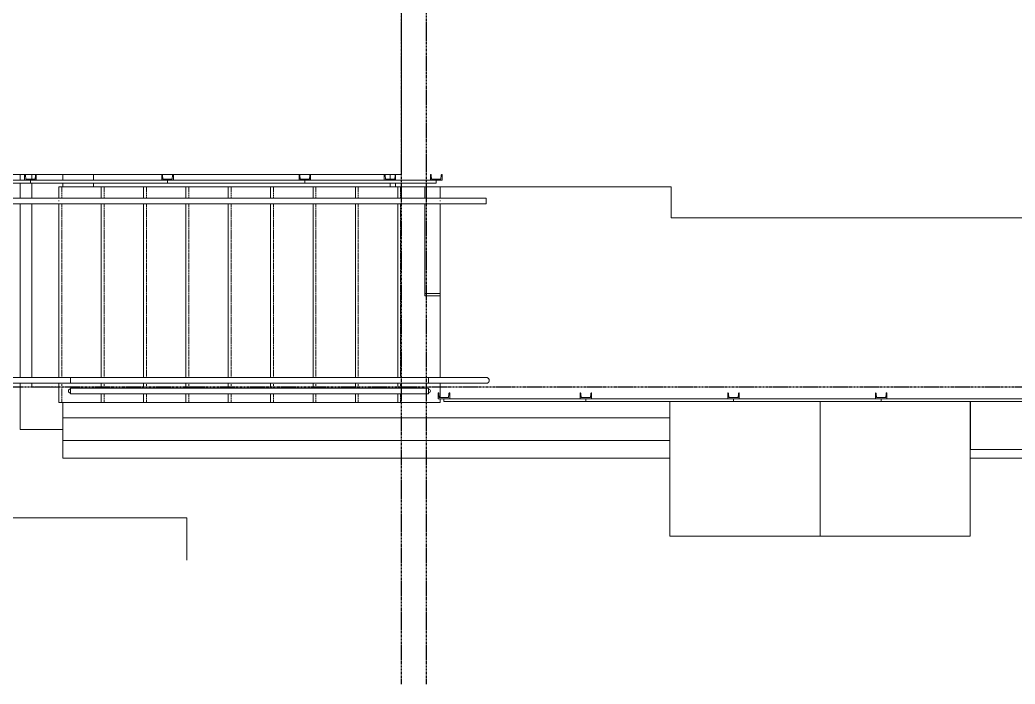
# Model space of a CAD drawing. Header units: inches. Extents: x -4058 to -1781, y 9814 to 12264.
# Drawn here: x -3928.4 to -3670, y 9814 to 9986.6 of the extents above; entities that cross this region are included whole.
import ezdxf

# ---------------------------------------------------------------- set-up
doc = ezdxf.new("R2010")
doc.units = ezdxf.units.IN
doc.header["$MEASUREMENT"] = 0
doc.linetypes.add('Grid Line 1_2_', pattern=[0.875, 0.5, -0.125, 0.125, -0.125])
doc.linetypes.add('Overhead 1_16_', pattern=[0.101562, 0.0625, -0.039062])
for name, color, linetype, lineweight in [('0-1', 7, 'Continuous', 5), ('0-2', 7, 'Continuous', 9), ('A-FLOR-1', 7, 'Continuous', 9), ('A-FLOR-HRAL-1', 7, 'Continuous', 9), ('A-GLAZ-CURT-1', 7, 'Continuous', 9), ('A-GLAZ-CWMG-1', 7, 'Continuous', 9), ('E-ELEC-EQPM-1', 7, 'Continuous', 9), ('S-BEAM-1', 7, 'Continuous', 9), ('S-FNDN-1', 7, 'Continuous', 9), ('S-GRID-1', 1, 'Grid Line 1_2_', 30), ('S-STRS-1', 7, 'Continuous', 9), ('S-STRS-2', 7, 'Overhead 1_16_', 9)]:
    doc.layers.add(name, color=color, linetype=linetype, lineweight=lineweight)

# ---------------------------------------------------------------- blocks, each defined once
blk = doc.blocks.new('Basic Wall _ 3_ XPS - UNDER XPS - ___-2659087-UNIT PLANS - 1ST FLOOR')
at = {"layer": 'S-FNDN-1'}
for p, q in [((-3917.32, 9883.25), (-3917.32, 9887.19)), ((-3917.32, 9877.28), (-3917.32, 9883.25)), ((-3759.65, 9883.25), (-3917.32, 9883.25)), ((-3681.62, 9883.25), (-3681.65, 9883.25)), ((-3917.32, 9872.69), (-3917.32, 9877.28)), ((-3759.65, 9877.28), (-3917.32, 9877.28)), ((-3681.62, 9877.28), (-3681.65, 9877.28)), ((-3759.65, 9872.69), (-3917.32, 9872.69)), ((-1924.82, 9872.69), (-3681.65, 9872.69))]:
    blk.add_line(p, q, dxfattribs=at)
blk = doc.blocks.new('Rectangular Mullion - RAILING POST-2680134-UNIT PLANS - 1ST FLOOR')
at = {"layer": 'A-GLAZ-CWMG-1'}
for p, q in [((-3, -1.5), (-3, 0)), ((0, 0), (0, -1.5)), ((0, -1.5), (-3, -1.5)), ((-2.79, -0.21), (-2.72, -1.18)), ((-2.72, -1.18), (-0.28, -1.18)), ((-0.28, -1.18), (-0.21, -0.21))]:
    blk.add_line(p, q, dxfattribs=at)
for centre, start, end in [((-3, -0.21), 359.472, 90), ((0, -0.21), 90, 180.528)]:
    blk.add_arc(centre, 0.21, start, end, dxfattribs=at)
blk = doc.blocks.new('Railing - 1_-2854140-UNIT PLANS - 1ST FLOOR')
at = {"layer": 'A-FLOR-HRAL-1'}
for p, q in [((2, 11), (2, 0)), ((3.5, 0), (3.5, 11))]:
    blk.add_line(p, q, dxfattribs=at)
at = {"layer": 'A-FLOR-HRAL-1', "flags": 128}
for points in [[(2, 15), (2, 15.03), (2, 15.06), (2.01, 15.09), (2.01, 15.12), (2.01, 15.15), (2.02, 15.18), (2.03, 15.21), (2.04, 15.24), (2.05, 15.26), (2.06, 15.29), (2.07, 15.32), (2.08, 15.35), (2.1, 15.37), (2.11, 15.4), (2.13, 15.42), (2.15, 15.45), (2.17, 15.47), (2.19, 15.49), (2.21, 15.52), (2.23, 15.54), (2.25, 15.56), (2.27, 15.58), (2.3, 15.6), (2.32, 15.61), (2.34, 15.63), (2.37, 15.65), (2.4, 15.66), (2.42, 15.68), (2.45, 15.69), (2.48, 15.7), (2.51, 15.71), (2.53, 15.72), (2.56, 15.73), (2.59, 15.73), (2.62, 15.74), (2.65, 15.74), (2.68, 15.75), (2.71, 15.75), (2.74, 15.75)], [(2.75, 15.75), (2.78, 15.75), (2.81, 15.75), (2.84, 15.74), (2.87, 15.74), (2.9, 15.74), (2.93, 15.73), (2.96, 15.72), (2.99, 15.71), (3.01, 15.7), (3.04, 15.69), (3.07, 15.68), (3.1, 15.67), (3.12, 15.65), (3.15, 15.64), (3.17, 15.62), (3.2, 15.6), (3.22, 15.58), (3.24, 15.56), (3.27, 15.54), (3.29, 15.52), (3.31, 15.5), (3.33, 15.48), (3.35, 15.45), (3.36, 15.43), (3.38, 15.41), (3.4, 15.38), (3.41, 15.35), (3.43, 15.33), (3.44, 15.3), (3.45, 15.27), (3.46, 15.24), (3.47, 15.22), (3.48, 15.19), (3.48, 15.16), (3.49, 15.13), (3.49, 15.1), (3.5, 15.07), (3.5, 15.04), (3.5, 15.01)], [(2, 15), (2, 15), (2, 14.99), (2, 14.97), (2, 14.95), (2, 14.92), (2, 14.89), (2, 14.84), (2, 14.8), (2, 14.74), (2, 14.68), (2, 14.62), (2, 14.55), (2, 14.47), (2, 14.39), (2, 14.3), (2, 14.21), (2, 14.11), (2, 14.01), (2, 13.9), (2, 13.79), (2, 13.67), (2, 13.55), (2, 13.42), (2, 13.29), (2, 13.16), (2, 13.02), (2, 12.89), (2, 12.74), (2, 12.6), (2, 12.45), (2, 12.3), (2, 12.15), (2, 11.99), (2, 11.84), (2, 11.68), (2, 11.52), (2, 11.36), (2, 11.2), (2, 11.04), (2, 11)], [(2, 14.5), (2, 14.53), (2, 14.6), (2, 14.67), (2, 14.73), (2, 14.78), (2, 14.83), (2, 14.87), (2, 14.91), (2, 14.94), (2, 14.97), (2, 14.98), (2, 14.99), (2, 15)], [(2, 11), (2, 11.16), (2, 11.32), (2, 11.48), (2, 11.64), (2, 11.79), (2, 11.95), (2, 12.11), (2, 12.26), (2, 12.41), (2, 12.56), (2, 12.7), (2, 12.85), (2, 12.94)], [(3.5, 11), (3.5, 11.16), (3.5, 11.32), (3.5, 11.48), (3.5, 11.64), (3.5, 11.79), (3.5, 11.95), (3.5, 12.11), (3.5, 12.26), (3.5, 12.41), (3.5, 12.56), (3.5, 12.7), (3.5, 12.85), (3.5, 12.99), (3.5, 13.12), (3.5, 13.26), (3.5, 13.39), (3.5, 13.52), (3.5, 13.64), (3.5, 13.76), (3.5, 13.87), (3.5, 13.98), (3.5, 14.08), (3.5, 14.18), (3.5, 14.28), (3.5, 14.37), (3.5, 14.45), (3.5, 14.53), (3.5, 14.6), (3.5, 14.67), (3.5, 14.73), (3.5, 14.78), (3.5, 14.83), (3.5, 14.87), (3.5, 14.91), (3.5, 14.94), (3.5, 14.97), (3.5, 14.98), (3.5, 14.99), (3.5, 15), (3.5, 15)], [(3.5, 15), (3.5, 14.99), (3.5, 14.97), (3.5, 14.95), (3.5, 14.92), (3.5, 14.89), (3.5, 14.84), (3.5, 14.8), (3.5, 14.74), (3.5, 14.68), (3.5, 14.62), (3.5, 14.55), (3.5, 14.52)], [(3.5, 14.07), (3.5, 14.01), (3.5, 13.9), (3.5, 13.79), (3.5, 13.67), (3.5, 13.55), (3.5, 13.42), (3.5, 13.29), (3.5, 13.16), (3.5, 13.02), (3.5, 12.89), (3.5, 12.74), (3.5, 12.6), (3.5, 12.45), (3.5, 12.3), (3.5, 12.15), (3.5, 11.99), (3.5, 11.84), (3.5, 11.68), (3.5, 11.52), (3.5, 11.36), (3.5, 11.2), (3.5, 11.04), (3.5, 11)]]:
    blk.add_lwpolyline(points, dxfattribs=at)
at = {"layer": 'A-FLOR-HRAL-1'}
blk.add_arc((0, 0), 0.5, 360, 180, dxfattribs=at)
blk = doc.blocks.new('Railing - 1_-2854104-UNIT PLANS - 1ST FLOOR')
at = {"layer": 'A-FLOR-HRAL-1'}
for p, q in [((2, 0), (2, -11)), ((2, 0), (2.75, 0)), ((2.75, 0), (3.5, 0)), ((3.5, -11), (3.5, 0))]:
    blk.add_line(p, q, dxfattribs=at)
at = {"layer": 'A-FLOR-HRAL-1', "flags": 128}
for points in [[(2, -12.94), (2, -12.89), (2, -12.74), (2, -12.6), (2, -12.45), (2, -12.3), (2, -12.15), (2, -11.99), (2, -11.84), (2, -11.68), (2, -11.52), (2, -11.36), (2, -11.2), (2, -11.04), (2, -11)], [(2, -11), (2, -11.16), (2, -11.32), (2, -11.48), (2, -11.64), (2, -11.79), (2, -11.95), (2, -12.11), (2, -12.26), (2, -12.41), (2, -12.56), (2, -12.7), (2, -12.85), (2, -12.99), (2, -13.12), (2, -13.26), (2, -13.39), (2, -13.52), (2, -13.64), (2, -13.76), (2, -13.87), (2, -13.98), (2, -14.08), (2, -14.18), (2, -14.28), (2, -14.37), (2, -14.45), (2, -14.53), (2, -14.6), (2, -14.67), (2, -14.73), (2, -14.78), (2, -14.83), (2, -14.87), (2, -14.91), (2, -14.94), (2, -14.97), (2, -14.98), (2, -14.99), (2, -15), (2, -15)], [(3.5, -11), (3.5, -11.16), (3.5, -11.32), (3.5, -11.48), (3.5, -11.64), (3.5, -11.79), (3.5, -11.95), (3.5, -12.11), (3.5, -12.26), (3.5, -12.41), (3.5, -12.56), (3.5, -12.7), (3.5, -12.85)], [(3.5, -15), (3.5, -15), (3.5, -14.99), (3.5, -14.97), (3.5, -14.95), (3.5, -14.92), (3.5, -14.89), (3.5, -14.84), (3.5, -14.8), (3.5, -14.74), (3.5, -14.68), (3.5, -14.62), (3.5, -14.55), (3.5, -14.47), (3.5, -14.39), (3.5, -14.3), (3.5, -14.21), (3.5, -14.11), (3.5, -14.01), (3.5, -13.9), (3.5, -13.79), (3.5, -13.67), (3.5, -13.55), (3.5, -13.42), (3.5, -13.29), (3.5, -13.16), (3.5, -13.02), (3.5, -12.89), (3.5, -12.74), (3.5, -12.6), (3.5, -12.45), (3.5, -12.3), (3.5, -12.15), (3.5, -11.99), (3.5, -11.84), (3.5, -11.68), (3.5, -11.52), (3.5, -11.36), (3.5, -11.2), (3.5, -11.04), (3.5, -11)], [(2, -15), (2, -14.99), (2, -14.97), (2, -14.95), (2, -14.92), (2, -14.89), (2, -14.84), (2, -14.8), (2, -14.74), (2, -14.68), (2, -14.62), (2, -14.55), (2, -14.5)], [(2.75, -15.75), (2.72, -15.75), (2.69, -15.75), (2.66, -15.74), (2.63, -15.74), (2.6, -15.74), (2.57, -15.73), (2.54, -15.72), (2.51, -15.71), (2.49, -15.7), (2.46, -15.69), (2.43, -15.68), (2.4, -15.67), (2.38, -15.65), (2.35, -15.64), (2.33, -15.62), (2.3, -15.6), (2.28, -15.58), (2.26, -15.56), (2.23, -15.54), (2.21, -15.52), (2.19, -15.5), (2.17, -15.48), (2.15, -15.45), (2.14, -15.43), (2.12, -15.41), (2.1, -15.38), (2.09, -15.35), (2.07, -15.33), (2.06, -15.3), (2.05, -15.27), (2.04, -15.24), (2.03, -15.22), (2.02, -15.19), (2.02, -15.16), (2.01, -15.13), (2.01, -15.1), (2, -15.07), (2, -15.04), (2, -15.01)], [(3.5, -15), (3.5, -15.03), (3.5, -15.06), (3.49, -15.09), (3.49, -15.12), (3.49, -15.15), (3.48, -15.18), (3.47, -15.21), (3.46, -15.24), (3.45, -15.26), (3.44, -15.29), (3.43, -15.32), (3.42, -15.35), (3.4, -15.37), (3.39, -15.4), (3.37, -15.42), (3.35, -15.45), (3.33, -15.47), (3.31, -15.49), (3.29, -15.52), (3.27, -15.54), (3.25, -15.56), (3.23, -15.58), (3.2, -15.6), (3.18, -15.61), (3.16, -15.63), (3.13, -15.65), (3.1, -15.66), (3.08, -15.68), (3.05, -15.69), (3.02, -15.7), (2.99, -15.71), (2.97, -15.72), (2.94, -15.73), (2.91, -15.73), (2.88, -15.74), (2.85, -15.74), (2.82, -15.75), (2.79, -15.75), (2.76, -15.75)], [(3.5, -13.54), (3.5, -13.64), (3.5, -13.76), (3.5, -13.87), (3.5, -13.98), (3.5, -14.08), (3.5, -14.18), (3.5, -14.28), (3.5, -14.37), (3.5, -14.45), (3.5, -14.53), (3.5, -14.6), (3.5, -14.67), (3.5, -14.73), (3.5, -14.78), (3.5, -14.83), (3.5, -14.87), (3.5, -14.91), (3.5, -14.94), (3.5, -14.97), (3.5, -14.98), (3.5, -14.99), (3.5, -15)]]:
    blk.add_lwpolyline(points, dxfattribs=at)
at = {"layer": 'A-FLOR-HRAL-1'}
blk.add_arc((0, 0), 0.5, 180, 360, dxfattribs=at)
blk = doc.blocks.new('Railing - Railing-2829184-UNIT PLANS - 1ST FLOOR')
at = {"layer": 'A-FLOR-HRAL-1'}
for p, q in [((-3822.32, 9893.69), (-3915.32, 9893.69)), ((-3822.32, 9892.19), (-3915.32, 9892.19)), ((-3822.32, 9893.69), (-3822.32, 9892.19)), ((-3915.32, 9889.44), (-3915.32, 9890.94)), ((-3822.32, 9890.94), (-3915.32, 9890.94)), ((-3822.32, 9889.44), (-3915.32, 9889.44)), ((-3822.32, 9890.94), (-3822.32, 9889.44))]:
    blk.add_line(p, q, dxfattribs=at)
at = {"extrusion": (0, 0, -1), "zscale": -1, "rotation": 90.00000000000061}
for name, p in [('Railing - 1_-2854104-UNIT PLANS - 1ST FLOOR', (3915.32, 9890.19)), ('Railing - 1_-2854140-UNIT PLANS - 1ST FLOOR', (3822.32, 9890.19))]:
    blk.add_blockref(name, p, dxfattribs=at)
blk = doc.blocks.new('Top Rail Type - Top Rail_Internal_-2831824-UNIT PLANS - 1ST FLOOR')
at = {"layer": 'A-FLOR-HRAL-1'}
for p, q in [((-3918.3, 9940.31), (-3930.32, 9940.31)), ((-3930.32, 9939.47), (-3930.32, 9939.66)), ((-3930.32, 9938.81), (-3918.3, 9938.81)), ((-3819.11, 9940.31), (-3918.11, 9940.31)), ((-3918.11, 9938.81), (-3819.11, 9938.81)), ((-3807.32, 9940.31), (-3819.11, 9940.31)), ((-3819.11, 9938.81), (-3807.32, 9938.81)), ((-3807.32, 9939.66), (-3807.32, 9939.47))]:
    blk.add_line(p, q, dxfattribs=at)
for points in [[(-3918.32, 9939.49), (-3918.32, 9939.51), (-3918.32, 9939.56), (-3918.32, 9939.62), (-3918.32, 9939.64)], [(-3819.32, 9939.49), (-3819.32, 9939.51), (-3819.32, 9939.56), (-3819.32, 9939.62), (-3819.32, 9939.64)]]:
    blk.add_open_spline(points, degree=3, dxfattribs=at)
blk = doc.blocks.new('Top Rail Type - Top Rail_Internal_-V13-UNIT PLANS - 1ST FLOOR')
at = {"layer": 'A-FLOR-HRAL-1'}
for p, q in [((-3930.32, 9940.31), (-3930.32, 9938.81)), ((-3930.32, 9940.31), (-3918.32, 9940.31)), ((-3930.32, 9938.81), (-3918.32, 9938.81)), ((-3918.32, 9940.31), (-3819.32, 9940.31)), ((-3918.32, 9938.81), (-3819.32, 9938.81)), ((-3819.32, 9940.31), (-3807.32, 9940.31)), ((-3819.32, 9938.81), (-3807.32, 9938.81)), ((-3807.32, 9940.31), (-3807.32, 9938.81))]:
    blk.add_line(p, q, dxfattribs=at)
blk = doc.blocks.new('Rectangular Mullion - RAILING POST-V14-UNIT PLANS - 1ST FLOOR')
at = {"layer": 'A-GLAZ-CWMG-1'}
for p, q in [((-3, 0), (-3, -1.5)), ((-2.72, -1.18), (-2.79, -0.21)), ((-0.28, -1.18), (-2.72, -1.18)), ((-0.21, -0.21), (-0.28, -1.18))]:
    blk.add_line(p, q, dxfattribs=at)
for centre, start, end in [((-3, -0.21), 359.472, 90), ((0, -0.21), 108.4785, 180.528)]:
    blk.add_arc(centre, 0.211, start, end, dxfattribs=at)
blk = doc.blocks.new('Horizontal_Siding - Horizontal_Siding-3202371-UNIT PLANS - 1ST FLOOR')
at = {"layer": 'A-GLAZ-CURT-1'}
for p, q in [((-17.06, 2.25), (17.06, 2.25)), ((-17.06, 1.5), (-17.06, 2.25)), ((15.56, 1.5), (-15.56, 1.5)), ((17.06, 2.25), (17.06, 1.5))]:
    blk.add_line(p, q, dxfattribs=at)
blk = doc.blocks.new('Horizontal_Siding - Horizontal_Siding-3202372-UNIT PLANS - 1ST FLOOR')
at = {"layer": 'A-GLAZ-CURT-1'}
for p, q in [((-17.81, 2.25), (17.81, 2.25)), ((-17.81, 1.5), (-17.81, 2.25)), ((16.31, 1.5), (-16.31, 1.5)), ((17.81, 2.25), (17.81, 1.5))]:
    blk.add_line(p, q, dxfattribs=at)
blk = doc.blocks.new('Rectangular Mullion - RAILING POST-2831811-UNIT PLANS - 1ST FLOOR')
at = {"layer": 'A-GLAZ-CWMG-1'}
for p, q in [((-1.5, -1.5), (-1.5, 0)), ((1.5, 0), (1.5, -1.5)), ((1.5, -1.5), (-1.5, -1.5)), ((-1.29, -0.21), (-1.22, -1.18)), ((-1.22, -1.18), (1.22, -1.18)), ((1.22, -1.18), (1.29, -0.21))]:
    blk.add_line(p, q, dxfattribs=at)
for centre, radius, start, end in [((-1.5, -0.21), 0.211, 359.472, 90), ((1.5, -0.21), 0.21, 90, 180.528)]:
    blk.add_arc(centre, radius, start, end, dxfattribs=at)
blk = doc.blocks.new('Rectangular Mullion - RAILING POST-2831812-UNIT PLANS - 1ST FLOOR')
at = {"layer": 'A-GLAZ-CWMG-1'}
for p, q in [((-3, 0), (-3, -1.5)), ((0, -1.5), (0, 0)), ((-3, -1.5), (0, -1.5)), ((-2.72, -1.18), (-2.79, -0.21)), ((-0.28, -1.18), (-2.72, -1.18)), ((-0.21, -0.21), (-0.28, -1.18))]:
    blk.add_line(p, q, dxfattribs=at)
for centre, radius, start, end in [((-3, -0.21), 0.211, 359.472, 90), ((0, -0.21), 0.21, 90, 180.528)]:
    blk.add_arc(centre, radius, start, end, dxfattribs=at)
blk = doc.blocks.new('Horizontal_Siding - Horizontal_Siding-2907273-UNIT PLANS - 1ST FLOOR')
at = {"layer": 'A-GLAZ-CURT-1'}
for p, q in [((-19.17, 2.25), (19.17, 2.25)), ((-19.17, 1.5), (-19.17, 2.25)), ((17.67, 1.5), (-17.67, 1.5)), ((19.17, 2.25), (19.17, 1.5))]:
    blk.add_line(p, q, dxfattribs=at)
blk = doc.blocks.new('Horizontal_Siding - Horizontal_Siding-2907272-UNIT PLANS - 1ST FLOOR')
at = {"layer": 'A-GLAZ-CURT-1'}
for p, q in [((-18.42, 2.25), (18.42, 2.25)), ((-18.42, 1.5), (-18.42, 2.25)), ((16.92, 1.5), (-16.92, 1.5)), ((18.42, 2.25), (18.42, 1.5))]:
    blk.add_line(p, q, dxfattribs=at)
blk = doc.blocks.new('Rectangular Mullion - RAILING POST-2666422-UNIT PLANS - 1ST FLOOR')
at = {"layer": 'A-GLAZ-CWMG-1'}
for p, q in [((-1.5, -1.5), (-1.5, 0)), ((1.5, 0), (1.5, -1.5)), ((1.5, -1.5), (-1.5, -1.5)), ((-1.29, -0.21), (-1.22, -1.18)), ((-1.22, -1.18), (1.22, -1.18)), ((1.22, -1.18), (1.29, -0.21))]:
    blk.add_line(p, q, dxfattribs=at)
for centre, radius, start, end in [((-1.5, -0.21), 0.211, 359.472, 90), ((1.5, -0.21), 0.21, 90, 180.528)]:
    blk.add_arc(centre, radius, start, end, dxfattribs=at)
blk = doc.blocks.new('262400 - Switchboards and Panelboards - Electric Panel - Generic - 262400 - Switchboards and Panelboards - Electric Panel - Generic-2655902-UNIT PLANS - 1ST FLOOR')
at = {"layer": 'E-ELEC-EQPM-1'}
for p, q in [((39, 36), (0, 36)), ((0, 36), (0, 1)), ((39, 1), (39, 36))]:
    blk.add_line(p, q, dxfattribs=at)
blk = doc.blocks.new('262400 - Switchboards and Panelboards - Electric Panel - Generic - 262400 - Switchboards and Panelboards - Electric Panel - Generic-V18-UNIT PLANS - 1ST FLOOR')
at = {"layer": 'E-ELEC-EQPM-1'}
for p, q in [((32, 13), (0, 13)), ((0, 13), (0, 0.55)), ((32, 0.55), (32, 13))]:
    blk.add_line(p, q, dxfattribs=at)
blk = doc.blocks.new('CTR - 1st Phase - Shell_rvt-1-UNIT PLANS - 1ST FLOOR')
at = {"layer": 'A-FLOR-1'}
for p, q in [((-3829.32, 9946.44), (-3829.32, 10008.84)), ((-3961.32, 9946.44), (-3829.32, 9946.44)), ((-3830.89, 9946.44), (-3830.89, 9944.94)), ((-3830.89, 9944.19), (-3830.88, 9943.19)), ((-3830.88, 9943.19), (-3819.32, 9943.19)), ((-3759.32, 9943.19), (-3819.32, 9943.19)), ((-3819.32, 9943.19), (-3819.32, 9940.31)), ((-3759.32, 9935.19), (-3759.32, 9943.19)), ((-3819.32, 9938.81), (-3819.32, 9893.69)), ((-3329.12, 9935.19), (-3759.32, 9935.19)), ((-3819.32, 9892.19), (-3819.32, 9888.51)), ((-3885.07, 9857.19), (-3957.07, 9857.19)), ((-3885.07, 9846.26), (-3885.07, 9857.19))]:
    blk.add_line(p, q, dxfattribs=at)
at = {"layer": 'S-FNDN-1'}
for p, q in [((-3925.32, 9946.44), (-3925.32, 9945.26)), ((-3917.32, 9944.94), (-3917.32, 9946.44)), ((-3909.32, 9946.44), (-3909.32, 9944.94)), ((-3832.32, 9945.26), (-3832.32, 9946.44)), ((-3925.32, 9944.19), (-3925.32, 9940.31)), ((-3917.32, 9943.19), (-3917.32, 9944.19)), ((-3909.32, 9944.19), (-3909.32, 9943.19)), ((-3832.32, 9943.19), (-3832.32, 9944.19)), ((-3925.32, 9938.81), (-3925.32, 9893.69)), ((-3925.32, 9892.19), (-3925.32, 9891.19)), ((-3918.32, 9891.19), (-3925.32, 9891.19))]:
    blk.add_line(p, q, dxfattribs=at)
at = {"layer": 'S-STRS-1'}
for p, q in [((-3918.32, 9943.19), (-3918.32, 9940.31)), ((-3918.32, 9943.19), (-3907.32, 9943.19)), ((-3907.32, 9943.19), (-3896.32, 9943.19)), ((-3907.32, 9943.19), (-3907.32, 9940.31)), ((-3896.32, 9943.19), (-3885.32, 9943.19)), ((-3896.32, 9943.19), (-3896.32, 9940.31)), ((-3885.32, 9943.19), (-3874.32, 9943.19)), ((-3885.32, 9943.19), (-3885.32, 9940.31)), ((-3874.32, 9943.19), (-3863.32, 9943.19)), ((-3874.32, 9943.19), (-3874.32, 9940.31)), ((-3863.32, 9943.19), (-3852.32, 9943.19)), ((-3863.32, 9943.19), (-3863.32, 9940.31)), ((-3852.32, 9943.19), (-3841.32, 9943.19)), ((-3852.32, 9943.19), (-3852.32, 9940.31)), ((-3841.32, 9943.19), (-3830.88, 9943.19)), ((-3841.32, 9943.19), (-3841.32, 9940.31)), ((-3830.32, 9943.19), (-3830.32, 9940.31)), ((-3819.32, 9943.19), (-3819.32, 9940.31)), ((-3918.32, 9938.81), (-3918.32, 9893.69)), ((-3907.32, 9938.81), (-3907.32, 9893.69)), ((-3896.32, 9938.81), (-3896.32, 9893.69)), ((-3885.32, 9938.81), (-3885.32, 9893.69)), ((-3874.32, 9938.81), (-3874.32, 9893.69)), ((-3863.32, 9938.81), (-3863.32, 9893.69)), ((-3852.32, 9938.81), (-3852.32, 9893.69)), ((-3841.32, 9938.81), (-3841.32, 9893.69)), ((-3830.32, 9938.81), (-3830.32, 9893.69)), ((-3819.32, 9938.81), (-3819.32, 9893.69)), ((-3918.32, 9892.19), (-3918.32, 9887.19)), ((-3907.32, 9892.19), (-3907.32, 9890.94)), ((-3896.32, 9892.19), (-3896.32, 9890.94)), ((-3885.32, 9892.19), (-3885.32, 9890.94)), ((-3874.32, 9892.19), (-3874.32, 9890.94)), ((-3863.32, 9892.19), (-3863.32, 9890.94)), ((-3852.32, 9892.19), (-3852.32, 9890.94)), ((-3841.32, 9892.19), (-3841.32, 9890.94)), ((-3830.32, 9892.19), (-3830.32, 9890.94)), ((-3819.32, 9892.19), (-3819.32, 9888.51)), ((-3907.32, 9889.44), (-3907.32, 9887.19)), ((-3896.32, 9889.44), (-3896.32, 9887.19)), ((-3885.32, 9889.44), (-3885.32, 9887.19)), ((-3874.32, 9889.44), (-3874.32, 9887.19)), ((-3863.32, 9889.44), (-3863.32, 9887.19)), ((-3852.32, 9889.44), (-3852.32, 9887.19)), ((-3841.32, 9889.44), (-3841.32, 9887.19)), ((-3830.32, 9889.44), (-3830.32, 9887.19)), ((-3918.32, 9887.19), (-3907.32, 9887.19)), ((-3907.32, 9887.19), (-3896.32, 9887.19)), ((-3896.32, 9887.19), (-3885.32, 9887.19)), ((-3885.32, 9887.19), (-3874.32, 9887.19)), ((-3874.32, 9887.19), (-3863.32, 9887.19)), ((-3863.32, 9887.19), (-3852.32, 9887.19)), ((-3852.32, 9887.19), (-3841.32, 9887.19)), ((-3841.32, 9887.19), (-3830.32, 9887.19)), ((-3830.32, 9887.19), (-3819.32, 9887.19)), ((-3819.32, 9888.19), (-3819.32, 9887.19))]:
    blk.add_line(p, q, dxfattribs=at)
at = {"layer": 'S-STRS-2'}
for p, q in [((-3917.57, 9943.19), (-3917.57, 9940.31)), ((-3906.57, 9943.19), (-3906.57, 9940.31)), ((-3895.57, 9943.19), (-3895.57, 9940.31)), ((-3884.57, 9943.19), (-3884.57, 9940.31)), ((-3873.57, 9943.19), (-3873.57, 9940.31)), ((-3862.57, 9943.19), (-3862.57, 9940.31)), ((-3851.57, 9943.19), (-3851.57, 9940.31)), ((-3840.57, 9943.19), (-3840.57, 9940.31)), ((-3829.57, 9943.19), (-3829.57, 9940.31)), ((-3917.57, 9938.81), (-3917.57, 9893.69)), ((-3906.57, 9938.81), (-3906.57, 9893.69)), ((-3895.57, 9938.81), (-3895.57, 9893.69)), ((-3884.57, 9938.81), (-3884.57, 9893.69)), ((-3873.57, 9938.81), (-3873.57, 9893.69)), ((-3862.57, 9938.81), (-3862.57, 9893.69)), ((-3851.57, 9938.81), (-3851.57, 9893.69)), ((-3840.57, 9938.81), (-3840.57, 9893.69)), ((-3829.57, 9938.81), (-3829.57, 9893.69)), ((-3917.57, 9892.19), (-3917.57, 9887.19)), ((-3906.57, 9892.19), (-3906.57, 9890.94)), ((-3895.57, 9892.19), (-3895.57, 9890.94)), ((-3884.57, 9892.19), (-3884.57, 9890.94)), ((-3873.57, 9892.19), (-3873.57, 9890.94)), ((-3862.57, 9892.19), (-3862.57, 9890.94)), ((-3851.57, 9892.19), (-3851.57, 9890.94)), ((-3840.57, 9892.19), (-3840.57, 9890.94)), ((-3829.57, 9892.19), (-3829.57, 9890.94)), ((-3906.57, 9889.44), (-3906.57, 9887.19)), ((-3895.57, 9889.44), (-3895.57, 9887.19)), ((-3884.57, 9889.44), (-3884.57, 9887.19)), ((-3873.57, 9889.44), (-3873.57, 9887.19)), ((-3862.57, 9889.44), (-3862.57, 9887.19)), ((-3851.57, 9889.44), (-3851.57, 9887.19)), ((-3840.57, 9889.44), (-3840.57, 9887.19)), ((-3829.57, 9889.44), (-3829.57, 9887.19))]:
    blk.add_line(p, q, dxfattribs=at)
at = {"layer": '0-2', "extrusion": (0, 0, -1)}
for name, p in [('Rectangular Mullion - RAILING POST-2831811-UNIT PLANS - 1ST FLOOR', (3925.7, 9946.44)), ('Rectangular Mullion - RAILING POST-2831811-UNIT PLANS - 1ST FLOOR', (3890.07, 9946.44)), ('Rectangular Mullion - RAILING POST-2831811-UNIT PLANS - 1ST FLOOR', (3854.45, 9946.44)), ('Rectangular Mullion - RAILING POST-2680134-UNIT PLANS - 1ST FLOOR', (3819.82, 9889.69)), ('Rectangular Mullion - RAILING POST-2666422-UNIT PLANS - 1ST FLOOR', (3781.49, 9889.69)), ('Rectangular Mullion - RAILING POST-2666422-UNIT PLANS - 1ST FLOOR', (3743.15, 9889.69)), ('Rectangular Mullion - RAILING POST-2666422-UNIT PLANS - 1ST FLOOR', (3704.81, 9889.69))]:
    blk.add_blockref(name, p, dxfattribs=at)
at = {"layer": '0-2'}
for name, p in [('Rectangular Mullion - RAILING POST-V14-UNIT PLANS - 1ST FLOOR', (-3830.82, 9946.44)), ('Rectangular Mullion - RAILING POST-2831812-UNIT PLANS - 1ST FLOOR', (-3818.82, 9946.44)), ('Top Rail Type - Top Rail_Internal_-2831824-UNIT PLANS - 1ST FLOOR', (0, 0)), ('Top Rail Type - Top Rail_Internal_-V13-UNIT PLANS - 1ST FLOOR', (0, 0)), ('Railing - Railing-2829184-UNIT PLANS - 1ST FLOOR', (0, 0)), ('Basic Wall _ 3_ XPS - UNDER XPS - ___-2659087-UNIT PLANS - 1ST FLOOR', (0, 0))]:
    blk.add_blockref(name, p, dxfattribs=at)
at = {"layer": '0-2', "rotation": 180}
for name, p in [('Horizontal_Siding - Horizontal_Siding-3202371-UNIT PLANS - 1ST FLOOR', (-3942.76, 9946.44)), ('Horizontal_Siding - Horizontal_Siding-3202372-UNIT PLANS - 1ST FLOOR', (-3907.89, 9946.44)), ('Horizontal_Siding - Horizontal_Siding-3202372-UNIT PLANS - 1ST FLOOR', (-3872.26, 9946.44)), ('Horizontal_Siding - Horizontal_Siding-3202371-UNIT PLANS - 1ST FLOOR', (-3837.39, 9946.44)), ('Horizontal_Siding - Horizontal_Siding-2907272-UNIT PLANS - 1ST FLOOR', (-3799.91, 9889.69)), ('Horizontal_Siding - Horizontal_Siding-2907273-UNIT PLANS - 1ST FLOOR', (-3762.32, 9889.69)), ('262400 - Switchboards and Panelboards - Electric Panel - Generic - 262400 - Switchboards and Panelboards - Electric Panel - Generic-2655902-UNIT PLANS - 1ST FLOOR', (-3720.65, 9888.44)), ('Horizontal_Siding - Horizontal_Siding-2907273-UNIT PLANS - 1ST FLOOR', (-3723.98, 9889.69)), ('262400 - Switchboards and Panelboards - Electric Panel - Generic - 262400 - Switchboards and Panelboards - Electric Panel - Generic-2655902-UNIT PLANS - 1ST FLOOR', (-3681.65, 9888.44)), ('Horizontal_Siding - Horizontal_Siding-2907273-UNIT PLANS - 1ST FLOOR', (-3685.65, 9889.69)), ('262400 - Switchboards and Panelboards - Electric Panel - Generic - 262400 - Switchboards and Panelboards - Electric Panel - Generic-V18-UNIT PLANS - 1ST FLOOR', (-3649.62, 9887.99))]:
    blk.add_blockref(name, p, dxfattribs=at)
blk = doc.blocks.new('034100 - Precast Structural Concrete - Solid Plank - 12_-1863259-UNIT PLANS - 1ST FLOOR')
at = {"layer": 'S-BEAM-1'}
for p, q in [((0, 2.35), (0, 5.23)), ((0, -22.4), (0, 0.85)), ((0, -23.09), (0, -22.4)), ((0, -22.4), (4, -22.4)), ((0, -23.09), (4, -23.09))]:
    blk.add_line(p, q, dxfattribs=at)
blk = doc.blocks.new('CTR - 1st Phase - Structure_rvt-1-UNIT PLANS - 1ST FLOOR')
at = {"layer": 'S-FNDN-1'}
for p, q in [((-3928.32, 9946.44), (-3928.32, 9944.94)), ((-3928.32, 9944.19), (-3928.32, 9940.31)), ((-3928.32, 9938.81), (-3928.32, 9893.69)), ((-3928.32, 9892.19), (-3928.32, 9880.19)), ((-3928.32, 9880.19), (-3917.32, 9880.19))]:
    blk.add_line(p, q, dxfattribs=at)
at = {"layer": 'S-GRID-1'}
for p, q in [((-3829.32, 9814.03), (-3829.32, 12247.5)), ((-3822.82, 9814.03), (-3822.82, 12247.5)), ((-1781.27, 9891.19), (-4041.78, 9891.19))]:
    blk.add_line(p, q, dxfattribs=at)
at = {"layer": '0-2'}
blk.add_blockref('034100 - Precast Structural Concrete - Solid Plank - 12_-1863259-UNIT PLANS - 1ST FLOOR', (-3823.32, 9937.96), dxfattribs=at)

msp = doc.modelspace()

# ---------------------------------------------------------------- block references
at = {"layer": '0-1'}
msp.add_blockref('CTR - 1st Phase - Shell_rvt-1-UNIT PLANS - 1ST FLOOR', (0, 0), dxfattribs=at)

# ---------------------------------------------------------------- next in the draw order: block references
msp.add_blockref('CTR - 1st Phase - Structure_rvt-1-UNIT PLANS - 1ST FLOOR', (0, 0), dxfattribs=at)

doc.saveas('drawing.dxf')
